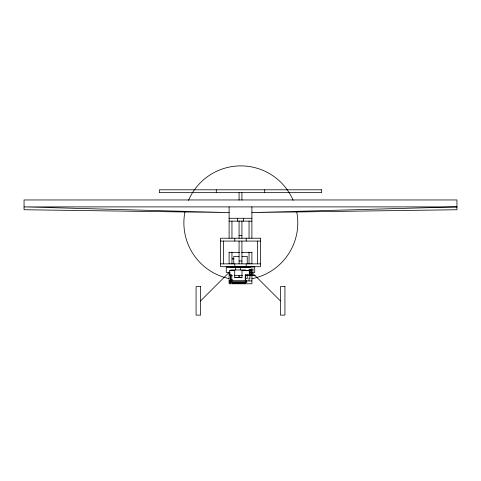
<?xml version="1.0" encoding="UTF-8"?>
<svg xmlns="http://www.w3.org/2000/svg" width="481" height="481" viewBox="0 0 481 481"><rect width="100%" height="100%" fill="white"/><g stroke="black" fill="none" stroke-linecap="round" stroke-linejoin="round"><path stroke-width="0.72" d="M249.843 270.599L250.186 269.204L250.86 269.877L250.186 269.204M249.843 270.821L250.186 269.516M200.625 300.878L229.106 272.396M231.8 282.497L232.473 283.081L244.582 283.081L245.256 282.497M229.106 218.284L251.894 218.284M229.106 221.134L251.894 221.134M239.075 235.371L241.925 235.371M220.563 241.071L260.437 241.071M229.106 252.459L239.4 252.459M241.6 252.459L251.894 252.459M239.009 256.367L233.772 256.367L233.772 263.678L230.856 263.678M241.997 256.367L247.228 256.367L247.228 263.678L250.144 263.678M232.696 258.7L233.772 258.7M232.696 258.874L233.772 258.874M239.075 261.009L241.925 261.009M220.563 263.853L260.437 263.853M251.533 269.763L251.984 269.763M230.633 269.955L245.617 269.955M249.29 270.538L241.979 270.538L241.979 277.447L234.716 277.447L234.716 270.538L229.78 270.538L229.78 275.192L231.8 275.192M249.519 270.538L250.637 270.538L250.637 275.114L245.256 275.114M229.78 270.653L234.716 270.653M241.979 270.653L250.637 270.653M230.008 272.396L226.262 272.396L226.262 266.702M250.24 272.396L254.738 272.396L254.738 266.702M250.637 275.006L249.519 275.006L249.29 270.112L249.29 275.006L245.256 275.006L245.256 280.688M229.78 275.084L231.8 275.084L231.8 280.688M232.311 275.336L230.856 275.336L230.633 283.634L230.633 274.807M234.494 275.336L242.484 275.336M251.984 275.697L251.533 275.697L251.533 268.831M234.716 277.333L241.979 277.333M245.617 278.697L247.186 278.697L247.186 274.867M230.633 280.044L232.311 280.044M229.106 280.94L231.956 280.94L231.956 279.443M245.328 280.94L251.894 280.94M229.515 281.662L246.735 281.662M251.894 272.396L280.375 300.878M264.706 189.803L264.706 192.653M257.588 241.071L257.588 263.853M253.06 268.831L253.06 271.344M251.894 206.896L251.894 238.221M251.894 252.092L251.894 263.853M251.984 268.831L251.894 283.79L229.106 283.79L229.106 271.945M250.144 267.039L250.144 267.49L230.856 267.49L230.856 267.039M249.922 274.867L249.922 278.697M249.044 221.134L249.044 238.221M249.044 252.092L249.044 263.853M249.026 269.372L249.026 270.617M249.044 277.946L249.044 280.94M246.194 238.221L246.194 241.071M246.194 263.853L246.194 266.702M245.617 274.91L245.617 283.634L245.388 275.336M244.582 283.081L232.473 283.081M243.35 218.284L243.35 221.134M241.925 192.653L241.925 200.138M241.925 220.971L241.925 238.293M241.925 241.071L241.925 263.853M240.644 267.49L240.644 269.955M239.075 192.653L239.075 200.138M239.075 220.971L239.075 238.293M239.075 241.071L239.075 263.853M237.65 218.284L237.65 221.134M235.6 267.49L235.6 269.955M234.806 238.221L234.806 241.071M234.806 263.853L234.806 266.702M232.696 258.616L232.696 258.958M231.956 221.134L231.956 238.221M231.95 252.092L231.95 263.853M229.106 206.896L229.106 238.221M229.106 252.092L229.106 263.853M223.412 241.071L223.412 263.853M216.294 189.803L216.294 192.653M296.699 211.712A56.962 56.962 0 0 1 251.966 278.703M228.974 278.553A56.962 56.962 0 0 1 184.975 211.712M188.504 200.355A56.962 56.962 0 0 1 293.169 200.355M238.985 275.962C238.798 277.645 239.845 276.112 238.985 275.962M456.95 206.896L251.894 212.59L456.95 209.74L456.95 199.958L24.05 199.958L24.05 209.74L229.106 212.59L24.05 206.896L456.95 206.896M321.669 189.803L159.331 189.803L159.331 192.653L321.669 192.653L321.669 189.803M260.437 238.221L220.563 238.221L220.563 266.702L260.437 266.702L260.437 238.221M253.956 266.817L227.044 267.039L253.956 266.817M246.735 280.688L229.515 280.688L229.515 282.63L246.735 282.63L246.735 280.688M200.625 286.64L196.074 286.64L196.074 315.121L200.625 315.121L200.625 286.64M284.926 286.64L280.375 286.64L280.375 315.121L284.926 315.121L284.926 286.64M254.918 275.817L250.192 274.441L254.918 275.817"/></g></svg>
